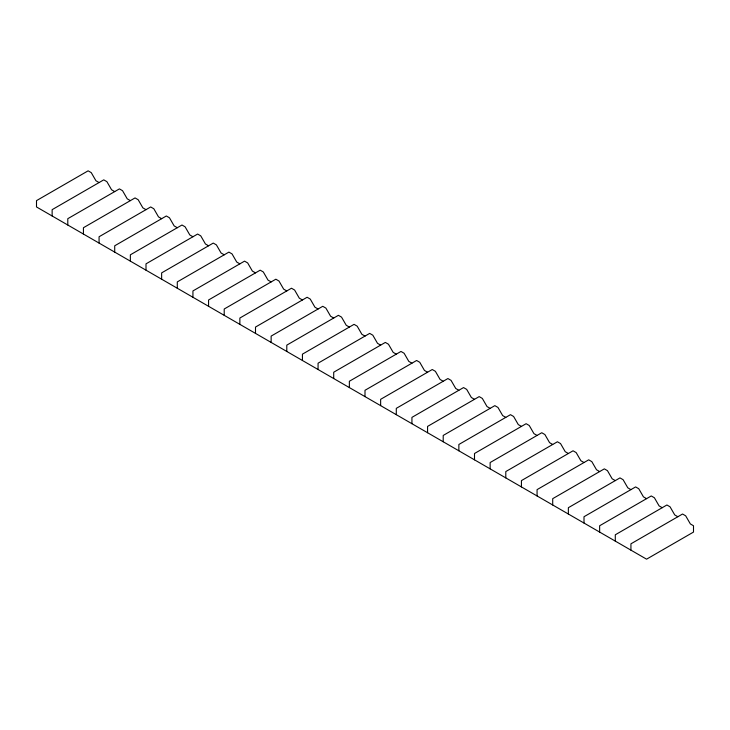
<?xml version="1.0" encoding="UTF-8"?>
<svg xmlns="http://www.w3.org/2000/svg" width="730" height="730" viewBox="0 0 730 730"><rect width="100%" height="100%" fill="white"/><g stroke="black" fill="none" stroke-linecap="round" stroke-linejoin="round"><path stroke-width="1.09" d="M99.07 182.564L95.94 180.757L91.25 172.636L88.12 170.829L36.5 200.631L36.5 206.955L646.57 559.171L693.5 532.079L693.5 525.755L690.37 523.948L685.68 515.827L682.55 514.02L630.93 543.823L630.93 550.146M114.71 191.598L111.59 189.791L106.89 181.661L103.76 179.854L52.14 209.665L52.14 215.98M130.36 200.631L127.23 198.825L122.54 190.694L119.41 188.887L67.79 218.69L67.79 225.013M146 209.665L142.87 207.858L138.18 199.728L135.05 197.921L83.43 227.724L83.43 234.047M161.64 218.69L158.51 216.883L153.82 208.762L150.69 206.955L99.07 236.757L99.07 243.081M177.29 227.724L174.16 225.917L169.46 217.786L166.34 215.98L114.71 245.791L114.71 252.105M192.93 236.757L189.8 234.951L185.11 226.82L181.98 225.013L130.36 254.816L130.36 261.139M208.57 245.791L205.44 243.984L200.75 235.854L197.62 234.047L146 263.849L146 270.173M224.21 254.816L221.09 253.009L216.39 244.888L213.26 243.081L161.64 272.883L161.64 279.207M239.86 263.849L236.73 262.043L232.04 253.912L228.91 252.105L177.29 281.908L177.29 288.231M255.5 272.883L252.37 271.076L247.68 262.946L244.55 261.139L192.93 290.941L192.93 297.265M271.14 281.908L268.01 280.11L263.32 271.98L260.19 270.173L208.57 299.975L208.57 306.299M286.79 290.941L283.66 289.135L278.96 281.004L275.84 279.207L224.21 309.009L224.21 315.323M302.43 299.975L299.3 298.168L294.61 290.038L291.48 288.231L239.86 318.034L239.86 324.357M318.07 309.009L314.94 307.202L310.25 299.072L307.12 297.265L255.5 327.067L255.5 333.391M333.71 318.034L330.59 316.227L325.89 308.106L322.76 306.299L271.14 336.101L271.14 342.425M349.36 327.067L346.23 325.261L341.54 317.13L338.41 315.323L286.79 345.135L286.79 351.449M365 336.101L361.87 334.294L357.18 326.164L354.05 324.357L302.43 354.159L302.43 360.483M380.64 345.135L377.51 343.328L372.82 335.198L369.69 333.391L318.07 363.193L318.07 369.517M396.29 354.159L393.16 352.353L388.46 344.231L385.34 342.425L333.71 372.227L333.71 378.551M411.93 363.193L408.8 361.387L404.11 353.256L400.98 351.449L349.36 381.261L349.36 387.575M427.57 372.227L424.44 370.42L419.75 362.29L416.62 360.483L365 390.285L365 396.609M443.21 381.261L440.09 379.454L435.39 371.324L432.26 369.517L380.64 399.319L380.64 405.643M458.86 390.285L455.73 388.479L451.04 380.357L447.91 378.551L396.29 408.353L396.29 414.676M474.5 399.319L471.37 397.512L466.68 389.382L463.55 387.575L411.93 417.377L411.93 423.701M490.14 408.353L487.01 406.546L482.32 398.416L479.19 396.609L427.57 426.411L427.57 432.735M505.79 417.377L502.66 415.58L497.96 407.45L494.84 405.643L443.21 435.445L443.21 441.769M521.43 426.411L518.3 424.604L513.61 416.474L510.48 414.676L458.86 444.479L458.86 450.793M537.07 435.445L533.94 433.638L529.25 425.508L526.12 423.701L474.5 453.503L474.5 459.827M552.71 444.479L549.59 442.672L544.89 434.542L541.76 432.735L490.14 462.537L490.14 468.861M568.36 453.503L565.23 451.697L560.54 443.575L557.41 441.769L505.79 471.571L505.79 477.894M584 462.537L580.87 460.73L576.18 452.6L573.05 450.793L521.43 480.605L521.43 486.919M599.64 471.571L596.51 469.764L591.82 461.634L588.69 459.827L537.07 489.629L537.07 495.953M615.29 480.605L612.16 478.798L607.46 470.667L604.34 468.861L552.71 498.663L552.71 504.987M630.93 489.629L627.8 487.822L623.11 479.701L619.98 477.894L568.36 507.697L568.36 514.02M646.57 498.663L643.44 496.856L638.75 488.726L635.62 486.919L584 516.731L584 523.045M662.21 507.697L659.09 505.89L654.39 497.76L651.26 495.953L599.64 525.755L599.64 532.079M677.86 516.731L674.73 514.924L670.04 506.793L666.91 504.987L615.29 534.789L615.29 541.112"/></g></svg>
